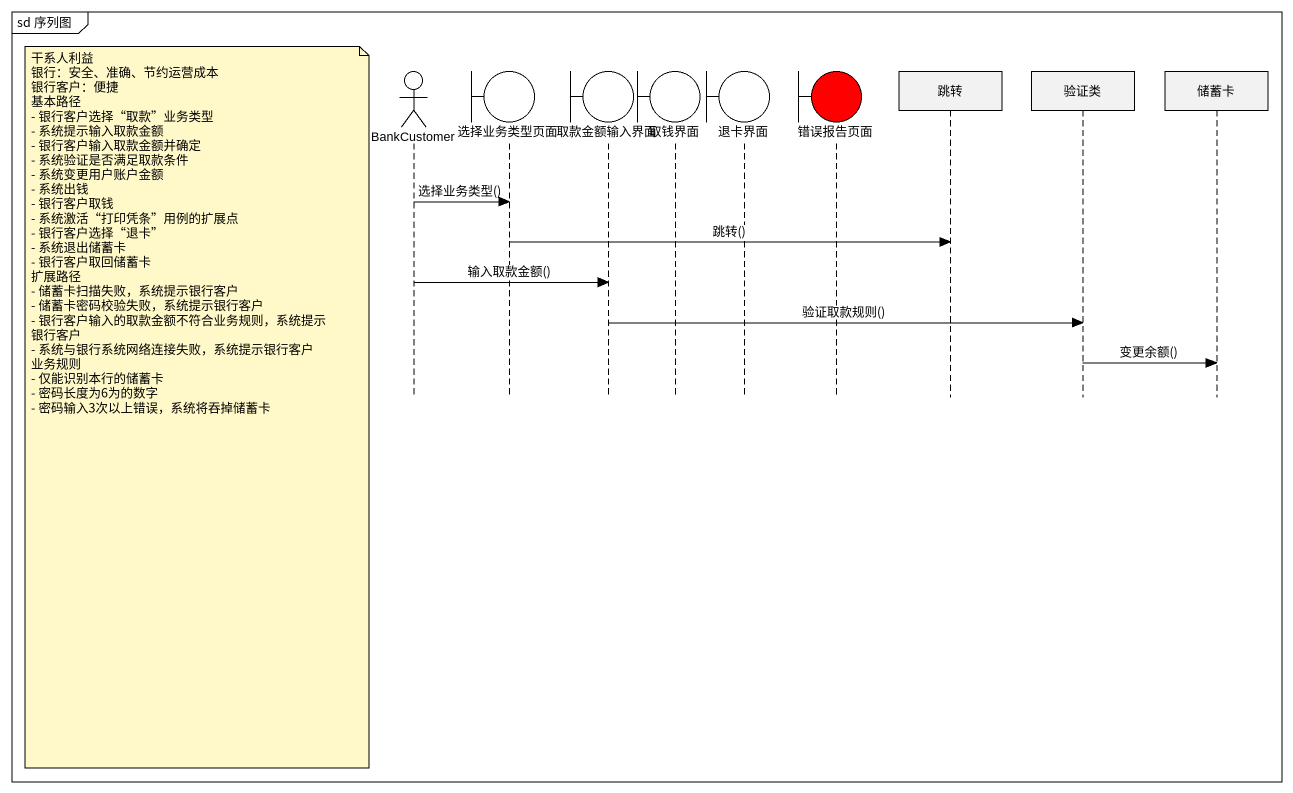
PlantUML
@startuml
mainframe sd 序列图
hide footbox
actor BankCustomer
boundary 选择业务类型页面
boundary 取款金额输入界面
boundary 取钱界面
boundary 退卡界面
boundary 错误报告页面 #FF0000
participant 跳转
participant 验证类
participant 储蓄卡

BankCustomer -> 选择业务类型页面 : 选择业务类型()
选择业务类型页面 -> 跳转 : 跳转()
BankCustomer -> 取款金额输入界面 : 输入取款金额()
取款金额输入界面 -> 验证类 : 验证取款规则()
验证类 -> 储蓄卡 : 变更余额()
note left of BankCustomer
  干系人利益
  银行：安全、准确、节约运营成本
  银行客户：便捷
  基本路径
  - 银行客户选择“取款”业务类型
  - 系统提示输入取款金额
  - 银行客户输入取款金额并确定
  - 系统验证是否满足取款条件
  - 系统变更用户账户金额
  - 系统出钱
  - 银行客户取钱
  - 系统激活“打印凭条”用例的扩展点
  - 银行客户选择“退卡”
  - 系统退出储蓄卡
  - 银行客户取回储蓄卡
  扩展路径
  - 储蓄卡扫描失败，系统提示银行客户
  - 储蓄卡密码校验失败，系统提示银行客户
  - 银行客户输入的取款金额不符合业务规则，系统提示 银行客户
  - 系统与银行系统网络连接失败，系统提示银行客户
  业务规则
  - 仅能识别本行的储蓄卡
  - 密码长度为6为的数字
  - 密码输入3次以上错误，系统将吞掉储蓄卡
end note
@enduml
